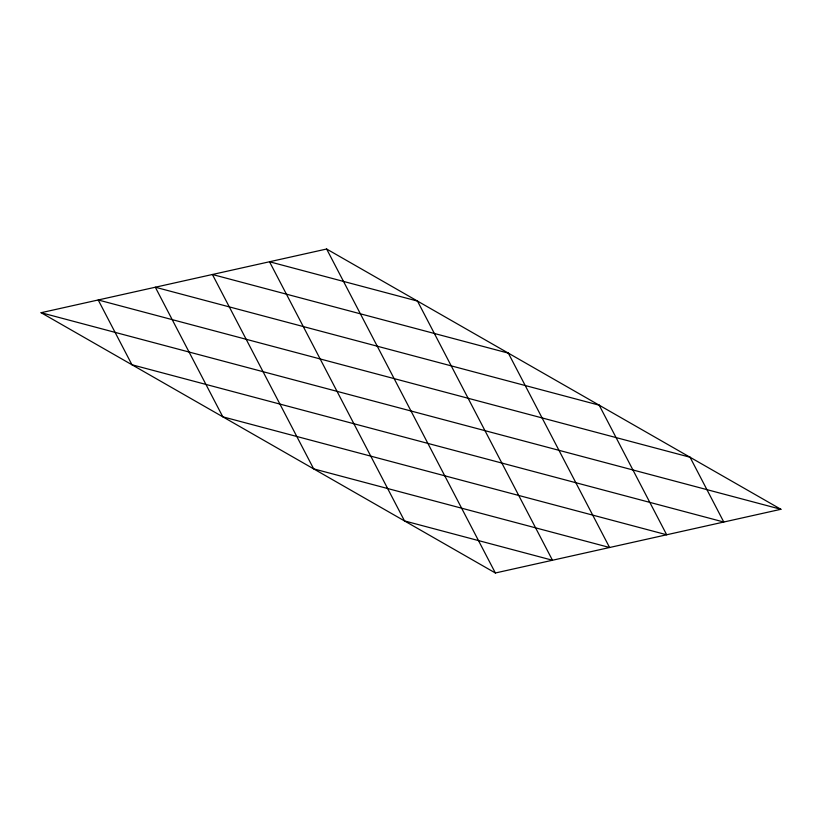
<?xml version="1.0" encoding="UTF-8"?>
<svg xmlns="http://www.w3.org/2000/svg" width="822" height="822" viewBox="0 0 822 822"><rect width="100%" height="100%" fill="white"/><g stroke="black" fill="none" stroke-linecap="round" stroke-linejoin="round"><path stroke-width="1.23" d="M41.1 312.709L326.632 249.015L780.9 509.291L495.368 572.985L41.1 312.709L780.9 509.291M326.632 249.015L495.368 572.985M417.484 301.078L269.524 261.756L404.516 520.922L552.476 560.244L417.484 301.078M508.335 353.131L212.415 274.497L313.665 468.869L609.585 547.503L508.335 353.131M599.197 405.184L155.317 287.227L222.803 416.816L666.683 534.773L599.197 405.184M690.048 457.238L98.208 299.968L131.952 364.763L723.792 522.032L690.048 457.238"/></g></svg>
